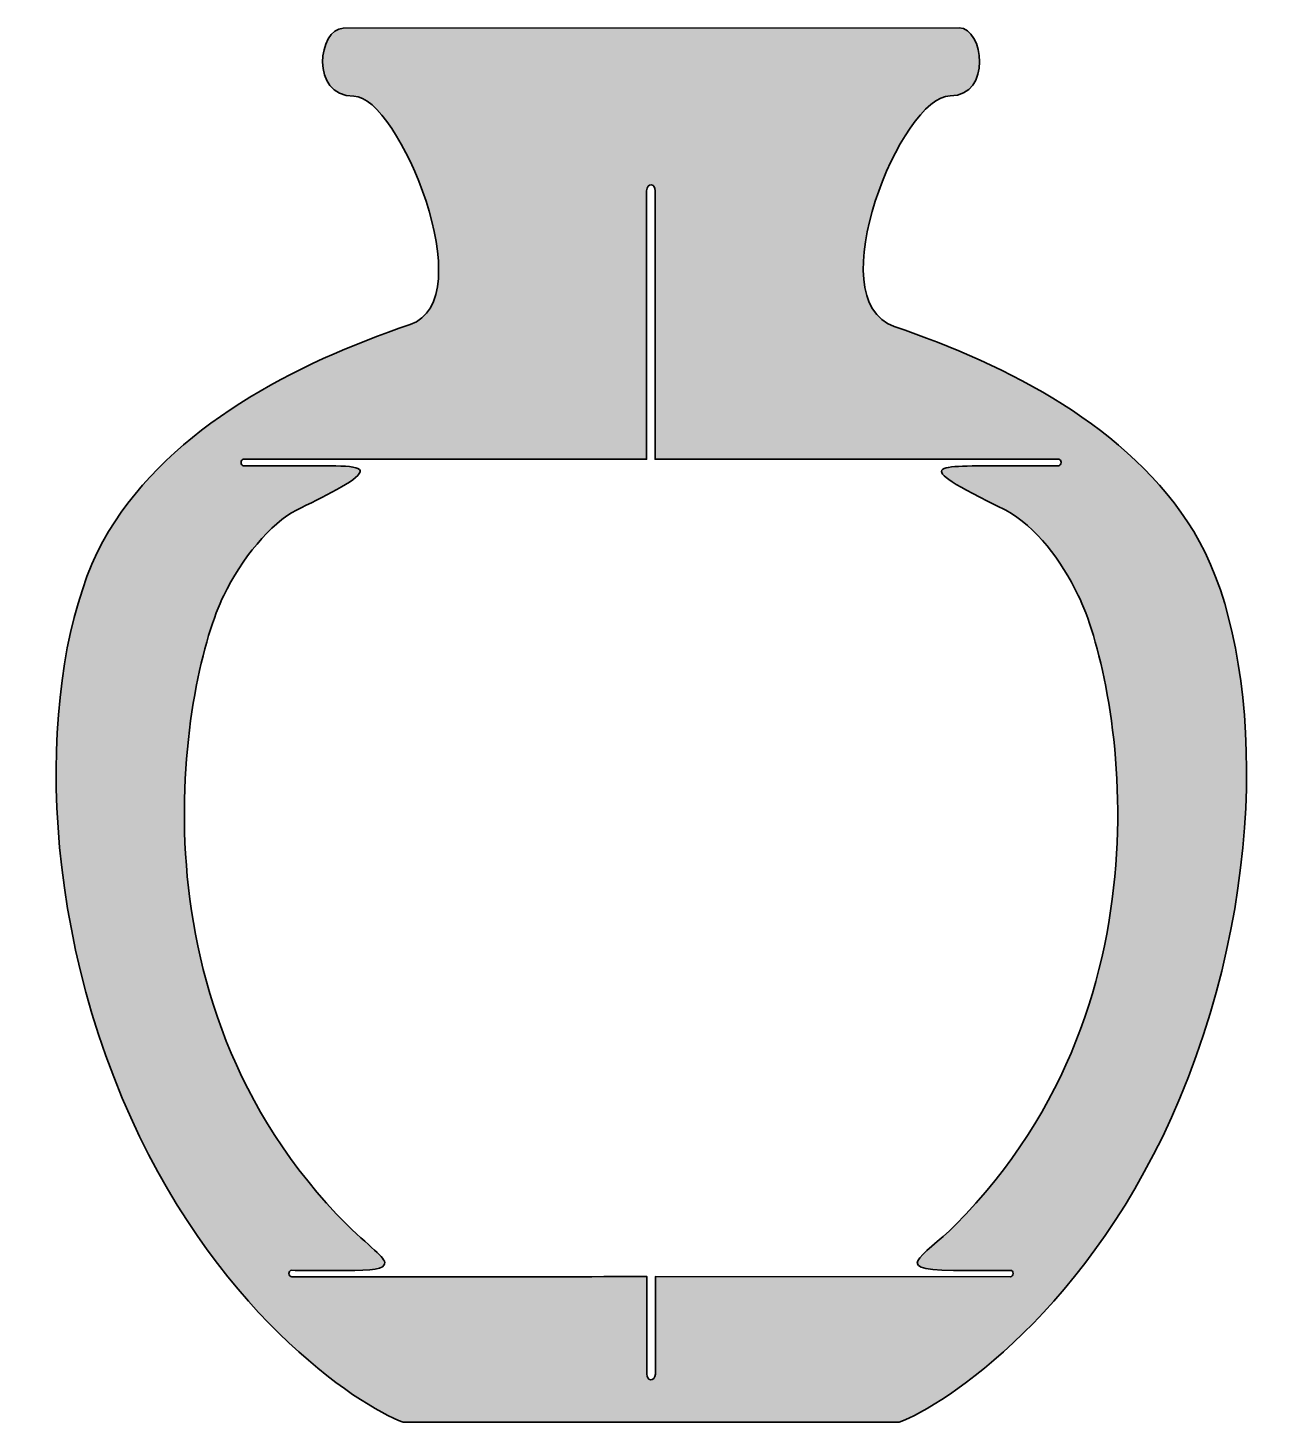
# Model space of a CAD drawing. Header units: inches. Extents: x -3.5 to 26.9, y -12.5 to 13.2.
# Drawn here: x 3.16 to 9.31, y -7.3 to -0.42 of the extents above; entities that cross this region are included whole.
import ezdxf

# ---------------------------------------------------------------- set-up
doc = ezdxf.new("R2010")
doc.units = ezdxf.units.IN
doc.header["$MEASUREMENT"] = 0
doc.layers.add('Bouquet Lantern - Floral Panels', color=7, linetype='Continuous', lineweight=0)

msp = doc.modelspace()

# ---------------------------------------------------------------- hatches: boundary and pattern name
at = {"layer": 'Bouquet Lantern - Floral Panels', "true_color": 0x02b2b0, "transparency": 33554687}
h = msp.add_hatch(color=134, dxfattribs=at)
h.dxf.hatch_style = 2
edge = h.paths.add_edge_path()
edge.add_spline(control_points=[(7.7338, -6.3295), (7.573, -6.4942), (7.3792, -6.5619), (7.7952, -6.554), (7.7952, -6.554), (8.0057, -6.554), (8.0057, -6.554), (8.0123, -6.554), (8.0176, -6.5608), (8.0176, -6.5691), (8.0176, -6.5785), (8.0116, -6.5862), (8.0042, -6.5862), (8.0042, -6.5862), (6.2538, -6.5849), (6.2538, -6.5849), (6.2538, -6.5849), (6.2538, -7.0653), (6.2538, -7.0653), (6.2517, -7.0837), (6.2434, -7.0965), (6.2289, -7.0938), (6.2174, -7.0917), (6.2132, -7.0801), (6.2116, -7.0653), (6.2116, -7.0653), (6.2116, -6.5849), (6.2116, -6.5849), (6.2116, -6.5849), (4.4784, -6.586), (4.4614, -6.586), (4.4445, -6.586), (4.4392, -6.5538), (4.4614, -6.5538), (4.4837, -6.5538), (4.6728, -6.5549), (4.6728, -6.5549), (4.8232, -6.5549), (4.9006, -6.5533), (4.9163, -6.5272), (4.9334, -6.4987), (4.8669, -6.4576), (4.733, -6.3294), (3.6101, -5.2019), (3.9355, -3.6115), (4.1249, -3.2244), (4.2103, -3.0477), (4.3588, -2.8655), (4.4831, -2.8037), (4.6074, -2.7419), (4.7859, -2.6576), (4.7977, -2.6145), (4.8077, -2.5777), (4.6551, -2.5855), (4.4349, -2.5849), (4.4349, -2.5849), (4.2231, -2.5849), (4.2231, -2.5849), (4.216, -2.5849), (4.2103, -2.5776), (4.2103, -2.5685), (4.2103, -2.5685), (4.2103, -2.5676), (4.2103, -2.5676), (4.2103, -2.5592), (4.2156, -2.5527), (4.222, -2.5527), (4.222, -2.5527), (6.2102, -2.5524), (6.2102, -2.5524), (6.2102, -2.5524), (6.2102, -1.228), (6.2102, -1.228), (6.2123, -1.2097), (6.2206, -1.1969), (6.2351, -1.1995), (6.2466, -1.2016), (6.2506, -1.2133), (6.2523, -1.228), (6.2523, -1.228), (6.2523, -2.5524), (6.2523, -2.5524), (6.2523, -2.5524), (8.2428, -2.5527), (8.2428, -2.5527), (8.2491, -2.5527), (8.2541, -2.5591), (8.2541, -2.5672), (8.2541, -2.5672), (8.2541, -2.5691), (8.2541, -2.5691), (8.2541, -2.5778), (8.2485, -2.5849), (8.2417, -2.5849), (8.2417, -2.5849), (8.0295, -2.5849), (8.0295, -2.5849), (7.6557, -2.5908), (7.4634, -2.5527), (7.9813, -2.8037), (8.1328, -2.8869), (8.2541, -3.0491), (8.3395, -3.2244), (8.5291, -3.6115), (8.8544, -5.2019), (7.7337, -6.3294), (7.7337, -6.3294), (7.7338, -6.3294), (7.7338, -6.3294), (7.7338, -6.3294), (7.7338, -6.3295), (7.7338, -6.3295)], knot_values=[0, 0, 0, 0, 1, 1, 1, 2, 2, 2, 3, 3, 3, 4, 4, 4, 5, 5, 5, 6, 6, 6, 7, 7, 7, 8, 8, 8, 9, 9, 9, 10, 10, 10, 11, 11, 11, 12, 12, 12, 13, 13, 13, 14, 14, 14, 15, 15, 15, 16, 16, 16, 17, 17, 17, 18, 18, 18, 19, 19, 19, 20, 20, 20, 21, 21, 21, 22, 22, 22, 23, 23, 23, 24, 24, 24, 25, 25, 25, 26, 26, 26, 27, 27, 27, 28, 28, 28, 29, 29, 29, 30, 30, 30, 31, 31, 31, 32, 32, 32, 33, 33, 33, 34, 34, 34, 35, 35, 35, 36, 36, 36, 37, 37, 37, 37], degree=3, periodic=0)
edge = h.paths.add_edge_path()
edge.add_spline(control_points=[(8.9087, -2.9088), (8.5877, -2.3885), (7.9977, -2.0924), (7.4317, -1.8976), (7.0532, -1.7673), (7.4688, -0.7599), (7.7077, -0.7599), (7.9142, -0.7599), (7.873, -0.4248), (7.7513, -0.4248), (7.7513, -0.4248), (4.7141, -0.4266), (4.7141, -0.4266), (4.5939, -0.4266), (4.5467, -0.7617), (4.7666, -0.7617), (4.9864, -0.7617), (5.4037, -1.7667), (5.0442, -1.8884), (4.4748, -2.0809), (3.8709, -2.3919), (3.5569, -2.9088), (3.2428, -3.4258), (3.1592, -4.5934), (3.6248, -5.7041), (4.0607, -6.7462), (4.7873, -7.2227), (5.0096, -7.3026), (5.0096, -7.3026), (7.4557, -7.3026), (7.4557, -7.3026), (7.6781, -7.2226), (8.4046, -6.746), (8.8406, -5.7041), (9.3051, -4.5948), (9.2295, -3.4277), (8.9085, -2.9088), (8.9085, -2.9088), (8.9087, -2.9088), (8.9087, -2.9088)], knot_values=[0, 0, 0, 0, 1, 1, 1, 2, 2, 2, 3, 3, 3, 4, 4, 4, 5, 5, 5, 6, 6, 6, 7, 7, 7, 8, 8, 8, 9, 9, 9, 10, 10, 10, 11, 11, 11, 12, 12, 12, 13, 13, 13, 13], degree=3, periodic=0)

# ---------------------------------------------------------------- linework, layer by layer
at = {"layer": 'Bouquet Lantern - Floral Panels', "color": 250, "lineweight": 35, "true_color": 0x231f20}
for points, knots in [([(8.9087, -2.9088), (8.5877, -2.3885), (7.9977, -2.0924), (7.4317, -1.8976), (7.0532, -1.7673), (7.4688, -0.7599), (7.7077, -0.7599), (7.9142, -0.7599), (7.873, -0.4248), (7.7513, -0.4248), (7.7513, -0.4248), (4.7141, -0.4266), (4.7141, -0.4266), (4.5939, -0.4266), (4.5467, -0.7617), (4.7666, -0.7617), (4.9864, -0.7617), (5.4037, -1.7667), (5.0442, -1.8884), (4.4748, -2.0809), (3.8709, -2.3919), (3.5569, -2.9088), (3.2428, -3.4258), (3.1592, -4.5934), (3.6248, -5.7041), (4.0607, -6.7462), (4.7873, -7.2227), (5.0096, -7.3026), (5.0096, -7.3026), (7.4557, -7.3026), (7.4557, -7.3026), (7.6781, -7.2226), (8.4046, -6.746), (8.8406, -5.7041), (9.3051, -4.5948), (9.2295, -3.4277), (8.9085, -2.9088), (8.9085, -2.9088), (8.9087, -2.9088), (8.9087, -2.9088)], [0, 0, 0, 0, 1, 1, 1, 2, 2, 2, 3, 3, 3, 4, 4, 4, 5, 5, 5, 6, 6, 6, 7, 7, 7, 8, 8, 8, 9, 9, 9, 10, 10, 10, 11, 11, 11, 12, 12, 12, 13, 13, 13, 13]), ([(7.7338, -6.3295), (7.573, -6.4942), (7.3792, -6.5619), (7.7952, -6.554), (7.7952, -6.554), (8.0057, -6.554), (8.0057, -6.554), (8.0123, -6.554), (8.0176, -6.5608), (8.0176, -6.5691), (8.0176, -6.5785), (8.0116, -6.5862), (8.0042, -6.5862), (8.0042, -6.5862), (6.2538, -6.5849), (6.2538, -6.5849), (6.2538, -6.5849), (6.2538, -7.0653), (6.2538, -7.0653), (6.2517, -7.0837), (6.2434, -7.0965), (6.2289, -7.0938), (6.2174, -7.0917), (6.2132, -7.0801), (6.2116, -7.0653), (6.2116, -7.0653), (6.2116, -6.5849), (6.2116, -6.5849), (6.2116, -6.5849), (4.4784, -6.586), (4.4614, -6.586), (4.4445, -6.586), (4.4392, -6.5538), (4.4614, -6.5538), (4.4837, -6.5538), (4.6728, -6.5549), (4.6728, -6.5549), (4.8232, -6.5549), (4.9006, -6.5533), (4.9163, -6.5272), (4.9334, -6.4987), (4.8669, -6.4576), (4.733, -6.3294), (3.6101, -5.2019), (3.9355, -3.6115), (4.1249, -3.2244), (4.2103, -3.0477), (4.3588, -2.8655), (4.4831, -2.8037), (4.6074, -2.7419), (4.7859, -2.6576), (4.7977, -2.6145), (4.8077, -2.5777), (4.6551, -2.5855), (4.4349, -2.5849), (4.4349, -2.5849), (4.2231, -2.5849), (4.2231, -2.5849), (4.216, -2.5849), (4.2103, -2.5776), (4.2103, -2.5685), (4.2103, -2.5685), (4.2103, -2.5676), (4.2103, -2.5676), (4.2103, -2.5592), (4.2156, -2.5527), (4.222, -2.5527), (4.222, -2.5527), (6.2102, -2.5524), (6.2102, -2.5524), (6.2102, -2.5524), (6.2102, -1.228), (6.2102, -1.228), (6.2123, -1.2097), (6.2206, -1.1969), (6.2351, -1.1995), (6.2466, -1.2016), (6.2506, -1.2133), (6.2523, -1.228), (6.2523, -1.228), (6.2523, -2.5524), (6.2523, -2.5524), (6.2523, -2.5524), (8.2428, -2.5527), (8.2428, -2.5527), (8.2491, -2.5527), (8.2541, -2.5591), (8.2541, -2.5672), (8.2541, -2.5672), (8.2541, -2.5691), (8.2541, -2.5691), (8.2541, -2.5778), (8.2485, -2.5849), (8.2417, -2.5849), (8.2417, -2.5849), (8.0295, -2.5849), (8.0295, -2.5849), (7.6557, -2.5908), (7.4634, -2.5527), (7.9813, -2.8037), (8.1328, -2.8869), (8.2541, -3.0491), (8.3395, -3.2244), (8.5291, -3.6115), (8.8544, -5.2019), (7.7337, -6.3294), (7.7337, -6.3294), (7.7338, -6.3294), (7.7338, -6.3294), (7.7338, -6.3294), (7.7338, -6.3295), (7.7338, -6.3295)], [0, 0, 0, 0, 1, 1, 1, 2, 2, 2, 3, 3, 3, 4, 4, 4, 5, 5, 5, 6, 6, 6, 7, 7, 7, 8, 8, 8, 9, 9, 9, 10, 10, 10, 11, 11, 11, 12, 12, 12, 13, 13, 13, 14, 14, 14, 15, 15, 15, 16, 16, 16, 17, 17, 17, 18, 18, 18, 19, 19, 19, 20, 20, 20, 21, 21, 21, 22, 22, 22, 23, 23, 23, 24, 24, 24, 25, 25, 25, 26, 26, 26, 27, 27, 27, 28, 28, 28, 29, 29, 29, 30, 30, 30, 31, 31, 31, 32, 32, 32, 33, 33, 33, 34, 34, 34, 35, 35, 35, 36, 36, 36, 37, 37, 37, 37])]:
    msp.add_open_spline(points, degree=3, knots=knots, dxfattribs=at)

doc.saveas('drawing.dxf')
